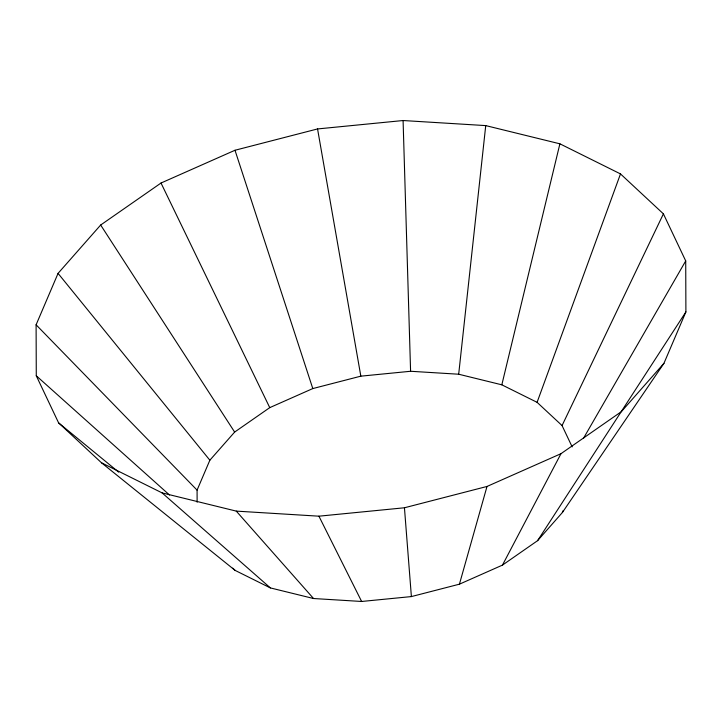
<?xml version="1.0" encoding="UTF-8"?>
<svg xmlns="http://www.w3.org/2000/svg" width="722" height="722" viewBox="0 0 722 722"><rect width="100%" height="100%" fill="white"/><g stroke="black" fill="none" stroke-linecap="round" stroke-linejoin="round"><path stroke-width="1.08" d="M572.158 446.873L562.059 425.574L537.087 402.334L501.826 384.817L458.687 374.222L485.735 125.601L403.084 120.529L317.554 128.94L234.993 150.257L161.015 183.027L100.665 225.02L58.058 273.376L36.1 324.801L36.281 375.783L58.59 422.848L101.504 462.793L235.128 570.407L270.389 587.925L313.538 598.52L361.632 601.471L411.387 596.58L459.427 584.179L502.467 565.109L537.574 540.679L562.366 512.539L663.942 363.328L685.9 311.913L685.719 260.931L663.41 213.856L620.496 173.912L559.893 143.813L485.735 125.601M501.826 384.817L559.893 143.813M459.427 584.179L487.007 486.457L560.985 453.687L621.335 411.684L663.942 363.328M537.087 402.334L620.496 173.912M197.124 502.205L197.079 490.121L209.858 460.203L234.641 432.072L269.757 407.632L312.797 388.571L360.838 376.162L410.592 371.27L458.687 374.222M562.366 512.539L563.25 510.481M562.059 425.574L663.41 213.856M502.467 565.109L560.985 453.687M583.466 438.335L685.719 260.931M537.574 540.679L685.9 311.913M101.504 462.793L162.107 492.9L236.265 511.113L318.916 516.185L404.446 507.774L487.007 486.457M58.59 422.848L118.697 472.152M162.107 492.9L270.389 587.925M36.281 375.783L169.526 495.03M232.719 568.16L235.128 570.407M36.1 324.801L197.079 490.121M236.265 511.113L313.538 598.52M58.058 273.376L209.858 460.203M100.665 225.02L234.641 432.072M318.916 516.185L361.632 601.471M161.015 183.027L269.757 407.632M234.993 150.257L312.797 388.571M317.554 128.94L360.838 376.162M404.446 507.774L411.387 596.58M403.084 120.529L410.592 371.27"/></g></svg>
